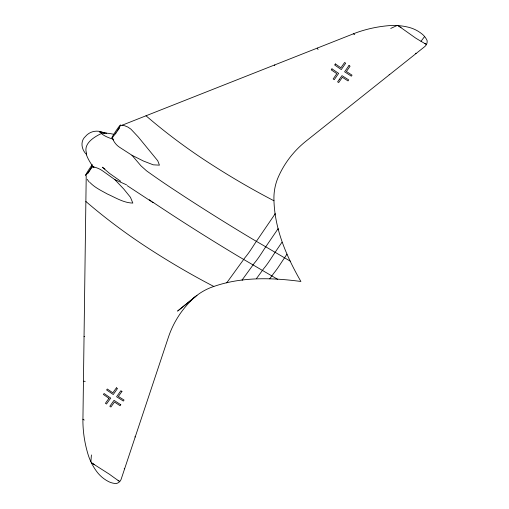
<?xml version="1.0" encoding="UTF-8"?>
<svg xmlns="http://www.w3.org/2000/svg" width="509" height="509" viewBox="0 0 509 509"><rect width="100%" height="100%" fill="white"/><g stroke="black" fill="none" stroke-linecap="round" stroke-linejoin="round"><path stroke-width="0.76" d="M90.042 182.591C94.865 187.611 101.336 190.646 107.348 193.999C115.524 197.632 123.712 202.913 132.83 203.072L130.463 197.307L123.789 189.062L114.83 179.613L103.022 171.145A18.044 12.451 33.1 0 0 95.018 167.302L93.325 166.965A17.471 5.701 55.8 0 1 86.441 154.806L86.46 153.05C83.272 143.57 94.127 136.966 101.367 133.536L101.495 133.256A17.471 6.452 14 0 1 113.736 134.293M91.423 454.944L90.882 461.758L91.588 463.215A57.988 53.769 24.4 0 0 96.723 471.557A32.22 29.872 24.4 0 0 108.226 481.419A17.255 16.002 24.4 0 0 116.262 483.55A7.533 6.986 24.4 0 0 121.18 479.154L168.396 337.27A108.328 100.438 24.4 0 1 174.651 322.731L176.598 319.277A108.328 100.438 24.4 0 1 194.094 297.72A61.258 56.798 24.4 0 1 213.831 286.459C241.781 276.743 271.965 277.596 300.902 281.477C286.707 256.771 274.841 229.68 273.969 200.769A61.258 56.798 24.4 0 1 277.564 178.786A108.328 100.438 24.4 0 1 291.822 155.08L294.425 152.064A108.328 100.438 24.4 0 1 306.068 141.101L424.697 46.65A7.533 6.986 24.4 0 0 427.115 40.593A17.255 16.002 24.4 0 0 422.152 34.09A32.22 29.872 24.4 0 0 408.523 27.257A57.988 53.769 24.4 0 0 398.668 25.647L397.014 25.533A57.988 53.769 24.4 0 0 388.768 25.66A129.35 119.933 24.4 0 0 355.492 32.996L122.058 125.246A5.039 5.026 -80.7 0 0 120.27 125.748M86.441 154.806L86.568 154.526C81.516 149.786 79.881 141.228 85.557 136.342C90.233 130.788 98.084 129.68 104.46 133.097L99.363 131.869L106.648 133.18M92.142 166.424L91.079 168.085A7.845 0.503 -56.4 0 1 85.677 175.211L85.849 174.721A7.845 0.503 -56.4 0 1 92.294 164.623M91.728 167.079A4.975 3.506 29.9 0 1 93.332 166.965L93.325 166.965M256.498 278.531L263.942 268.319A15.028 0.967 -56.4 0 0 267.422 263.847L268.746 261.957A15.028 0.967 -56.4 0 0 273.467 254.748L281.948 242.259M227.116 282.253L226.721 282.845L245.128 257.446A15.035 0.967 -56.4 0 0 249.245 252.082A15.035 0.967 -56.4 0 0 254.653 243.875L275.197 213.761L274.854 214.225M286.993 254.15L281.623 262.148A14.958 0.961 -56.4 0 1 277.494 268.338A14.958 0.961 -56.4 0 1 274.166 272.767L269.681 278.824M421 41.299L424.608 36.533M195.532 296.499L177.59 311.094L197.008 295.328M390.734 28.44L397.014 25.533M84.023 336.385L84.71 336.417M83.412 381.26L85.219 381.349M93.332 166.971L94.171 167.117M114.83 179.613L126.525 184.818M112.648 137.265A4.975 4.963 -80.7 0 0 112.896 139.091L113.628 140.783A18.044 18.012 59.7 0 0 119.71 147.362L131.933 155.245L143.455 161.041L153.26 164.821L159.444 165.151L157.771 160.799L138.276 136.985L130.915 129.146L127.899 127.078L124.622 125.729A16.193 15.41 -82.2 0 0 122.058 125.246M290.41 261.238L251.93 238.74A811.212 299.362 35.1 0 1 184.977 196.919L171.374 187.974A310.974 114.76 35.1 0 1 146.567 170.852L140.987 165.845L131.933 155.245M277.704 279.339L239.224 256.841A811.212 299.362 35.1 0 1 172.277 215.021L158.668 206.075A310.974 114.76 35.1 0 1 152.414 201.882M94.388 464.564L91.34 462.706L109.435 474.242A129.14 47.229 37.8 0 0 119.736 481.565A129.14 47.229 37.8 0 0 118.056 480.273M353.399 33.791L354.735 34.612M82.903 419.238L84.24 420.059M153.037 202.614L127.123 185.607M401.028 27.607L398.089 25.609L415.567 38.022A129.14 47.986 32.3 0 0 426.485 44.468A129.14 47.986 32.3 0 0 424.697 43.322M120.69 181.255L109.524 173.397L102.284 167.2L104.899 169.001M242.704 279.95L242.322 279.657L242.074 280.033L254.525 262.905A15.022 0.967 -56.4 0 0 258.642 257.541A15.022 0.967 -56.4 0 0 264.05 249.327L278.092 228.7L278.245 229.304M415.618 53.197L416.05 53.54M124.19 468.471L124.622 468.808M389.137 74.441L389.461 74.708M134.885 436.741L135.203 437.008M89.317 182.235L87.192 179.321M317.234 48.081L318.055 49.564M274.491 64.98L274.809 65.54M113.24 139.95L112.89 139.091A17.471 6.452 14 0 1 101.367 133.536M90.882 461.758A57.988 53.769 24.4 0 1 88 454.238A129.35 119.933 24.4 0 1 82.903 421.42L86.212 176.324A5.039 3.55 29.9 0 1 86.008 175.84M213.831 286.459A307.983 113.653 35.1 0 1 147.476 247.679A216.312 79.824 35.1 0 1 85.868 201.469M85.868 175.351A5.039 3.55 29.9 0 1 85.805 174.854M88.032 173.257A7.845 0.503 -56.4 0 1 92.269 166.748M151.167 201.036A310.974 114.76 35.1 0 1 149.302 199.763M146.007 115.778A216.312 79.824 35.1 0 0 207.615 161.989A307.983 113.653 35.1 0 0 273.969 200.769M115.454 133.931A7.845 0.503 -56.4 0 1 116.173 132.811M117.305 131.099A7.845 0.503 -56.4 0 1 119.475 128.013M120.391 125.5L119.933 126.397A7.845 0.503 -56.4 0 1 113.055 136.775L112.381 137.583A7.845 0.503 -56.4 0 1 115.721 131.277A7.845 0.503 -56.4 0 1 120.391 125.5M335.361 63.943L334.642 64.98L341.278 69.561L345.668 63.218L344.599 62.48L340.909 67.805L335.361 63.943M331.97 68.842L331.257 69.873L336.831 73.684L333.166 78.952L334.248 79.678L338.619 73.391L331.97 68.842M339.401 79.277L337.607 81.86L338.708 82.541L342.353 77.311L348.022 80.912L348.722 79.913L342.023 75.656L339.401 79.277M348.996 65.489L344.612 71.794L351.337 76.172L352.037 75.173L346.406 71.495L350.071 66.221L348.996 65.489M121.944 391.421L118.381 396.46L124.05 400.061L123.356 401.047L116.599 396.74L120.849 390.734L121.944 391.421M120.767 404.725L120.073 405.711L114.461 402.034L110.905 407.015L109.829 406.29L114.041 400.348L120.767 404.725M116.402 387.826L112.858 392.827L107.291 389.01L106.61 389.964L113.259 394.513L117.484 388.552L116.402 387.826M108.951 398.331L105.433 403.274L106.508 404.012L110.707 398.102L104.078 393.521L103.403 394.462L108.951 398.331"/></g></svg>
